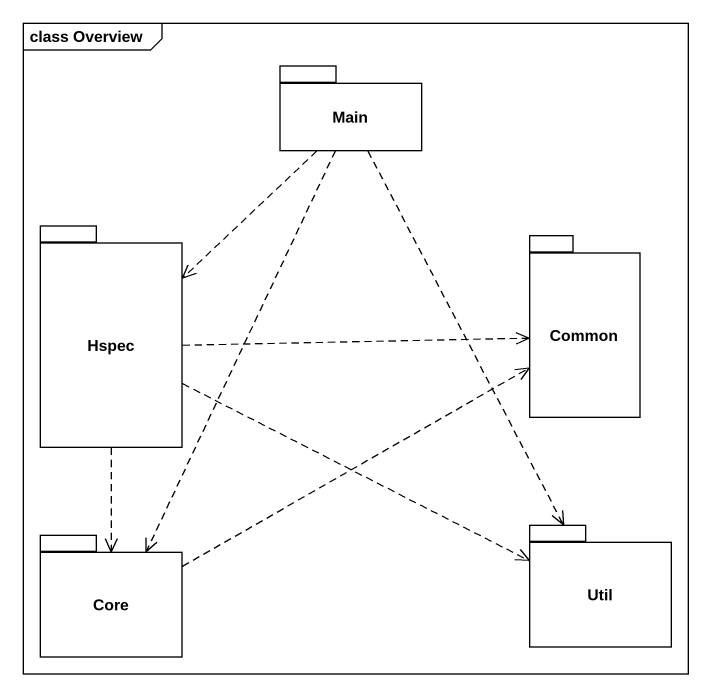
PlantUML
@startuml
mainframe class Overview
package Main {
}
package Hspec {
}
package Common {
}
package Core {
}
package Util {
}
Main ..> Hspec
Main ..> Core
Main ..> Util
Hspec .right.> Common
Hspec ..> Core
Hspec .right.> Util
Core .right.> Common
@enduml
